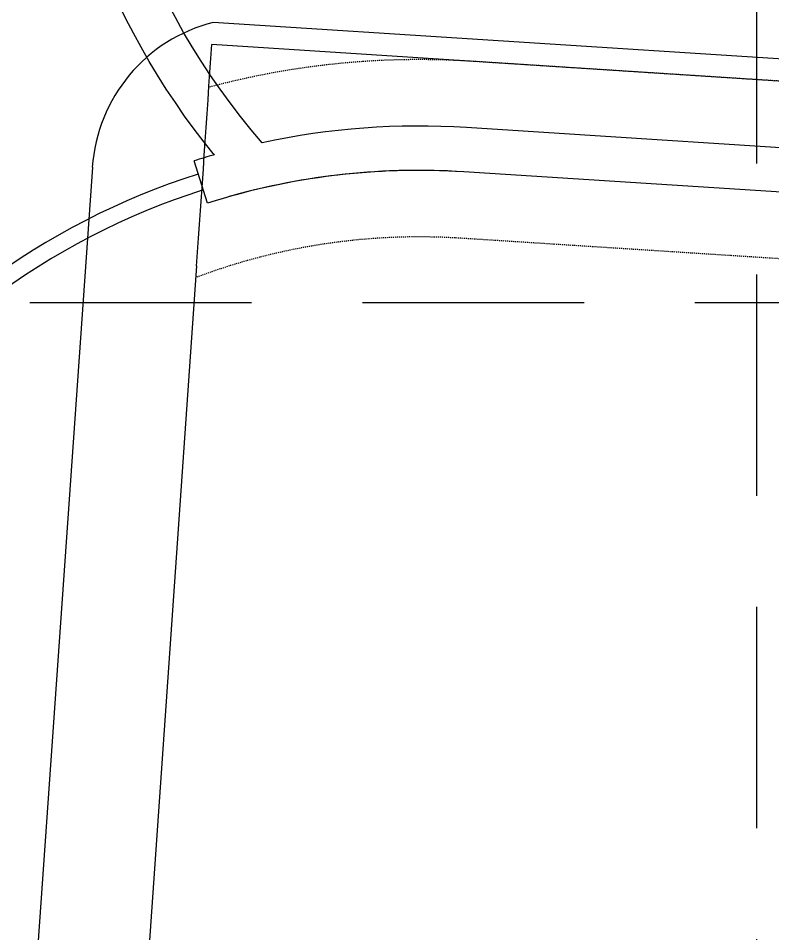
# Model space of a CAD drawing. Header units: feet. Extents: x 6037 to 11520, y 4436 to 7866.
# Drawn here: x 10243.1 to 10319.6, y 6258.1 to 6351 of the extents above; entities that cross this region are included whole.
import ezdxf

# ---------------------------------------------------------------- set-up
doc = ezdxf.new("R2010")
doc.units = ezdxf.units.FT
doc.header["$LTSCALE"] = 0.4
doc.header["$MEASUREMENT"] = 0
doc.linetypes.add('DASHED2', pattern=[0.375, 0.25, -0.125])
doc.linetypes.add('HIDDEN', pattern=[0.375, 0.25, -0.125])
for name, color, linetype in [('ESMT', 7, 'DASHED2'), ('grid', 254, 'HIDDEN'), ('PAVING', 7, 'Continuous'), ('ROW', 7, 'Continuous'), ('STORM', 7, 'Continuous')]:
    doc.layers.add(name, color=color, linetype=linetype)

msp = doc.modelspace()

# ---------------------------------------------------------------- linework, layer by layer
at = {"layer": 'ESMT', "flags": 128}
for points in [[(10402.963, 6320.873, 0.128297), (10333.943, 6343.761), (10333.937, 6343.761), (10289.004, 6346.656), (10289.004, 6346.656, 0.081919), (10262.399, 6344.009)], [(10384.21, 6311.066, 0.107363), (10332.773, 6325.795), (10332.779, 6325.795), (10287.846, 6328.689), (10287.846, 6328.689, 0.106641), (10261.092, 6324.696)]]:
    msp.add_lwpolyline(points, format="xyb", dxfattribs=at)
at = {"layer": 'grid', "color": 252, "linetype": 'DASHED2', "ltscale": 225}
for p, q in [((10317.988, 7776.263), (10317.988, 4782.138)), ((6126.742, 6322.157), (11429.951, 6322.157))]:
    msp.add_line(p, q, dxfattribs=at)
at = {"layer": 'PAVING'}
for p, q in [((10341.203, 6345.548), (10262.847, 6350.595)), ((10250.596, 6335.895), (10207.645, 5722.463))]:
    msp.add_line(p, q, dxfattribs=at)
msp.add_arc((10266.866, 6334.783), 16.316, 104.25904, 176.08892, dxfattribs=at)
at = {"layer": 'ROW'}
for p, q in [((10341.058, 6343.302), (10262.703, 6348.35)), ((10261.173, 6325.863), (10218.869, 5721.677))]:
    msp.add_line(p, q, dxfattribs=at)
msp.add_arc((4620.781, 6720.791), 5654.201, 355.994804, 356.223198, dxfattribs=at)
at = {"layer": 'STORM', "color": 5}
msp.add_line((10262.274, 6332.25), (10260.912, 6336.54), dxfattribs=at)
at = {"layer": 'STORM', "color": 5, "flags": 128}
for points in [[(10267.819, 6338.378, -0.195883), (10250.587, 6389.017), (10250.587, 6389.017, 0.000355), (10251.053, 6397.019)], [(10356.825, 6333.475, 0.04304), (10333.504, 6337.024), (10333.503, 6337.024), (10288.57, 6339.918), (10288.57, 6339.918, 0.069331), (10267.819, 6338.378)], [(10355.768, 6329.1, 0.043039), (10333.212, 6332.532), (10333.213, 6332.532), (10288.28, 6335.427), (10288.28, 6335.427, 0.0932), (10262.274, 6332.25)], [(10261.848, 6333.591, 0.172404), (10223.271, 6304.334, -0.135269), (10193.753, 6278.372), (10178.545, 6270.979)]]:
    msp.add_lwpolyline(points, format="xyb", dxfattribs=at)
at = {"layer": 'STORM', "color": 5, "extrusion": (0, 0, -1)}
msp.add_arc((-10321.353, 6384.846), 75.389, 320.73583, 0.85545, dxfattribs=at)
at = {"layer": 'STORM', "color": 5}
for radius, start, end in [(75.389, 105.97496, 107.61281), (70.888, 86.31442, 105.7692), (73.983, 107.6128, 145.79185)]:
    msp.add_arc((10283.724, 6264.685), radius, start, end, dxfattribs=at)

doc.saveas('drawing.dxf')
